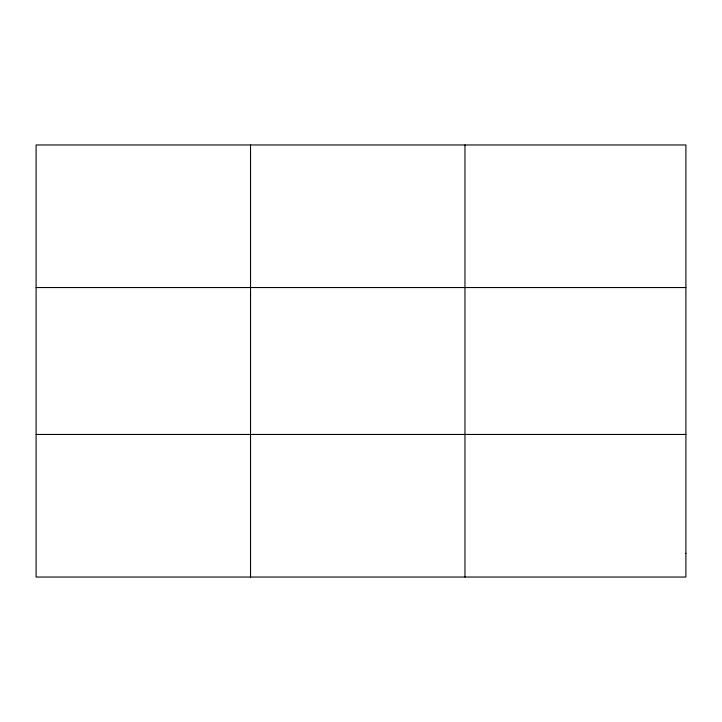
<?xml version="1.0" encoding="UTF-8"?>
<svg xmlns="http://www.w3.org/2000/svg" width="722" height="722" viewBox="0 0 722 722"><rect width="100%" height="100%" fill="white"/><g stroke="black" fill="none" stroke-linecap="round" stroke-linejoin="round"><path stroke-width="1.08" d="M250.534 144.96L250.534 577.04M464.968 144.96L464.968 577.04M36.1 287.546L685.9 287.546M36.1 434.454L685.9 434.454M685.9 553.278L685.9 577.04L36.1 577.04L36.1 144.96L685.9 144.96L685.9 553.278"/></g></svg>
